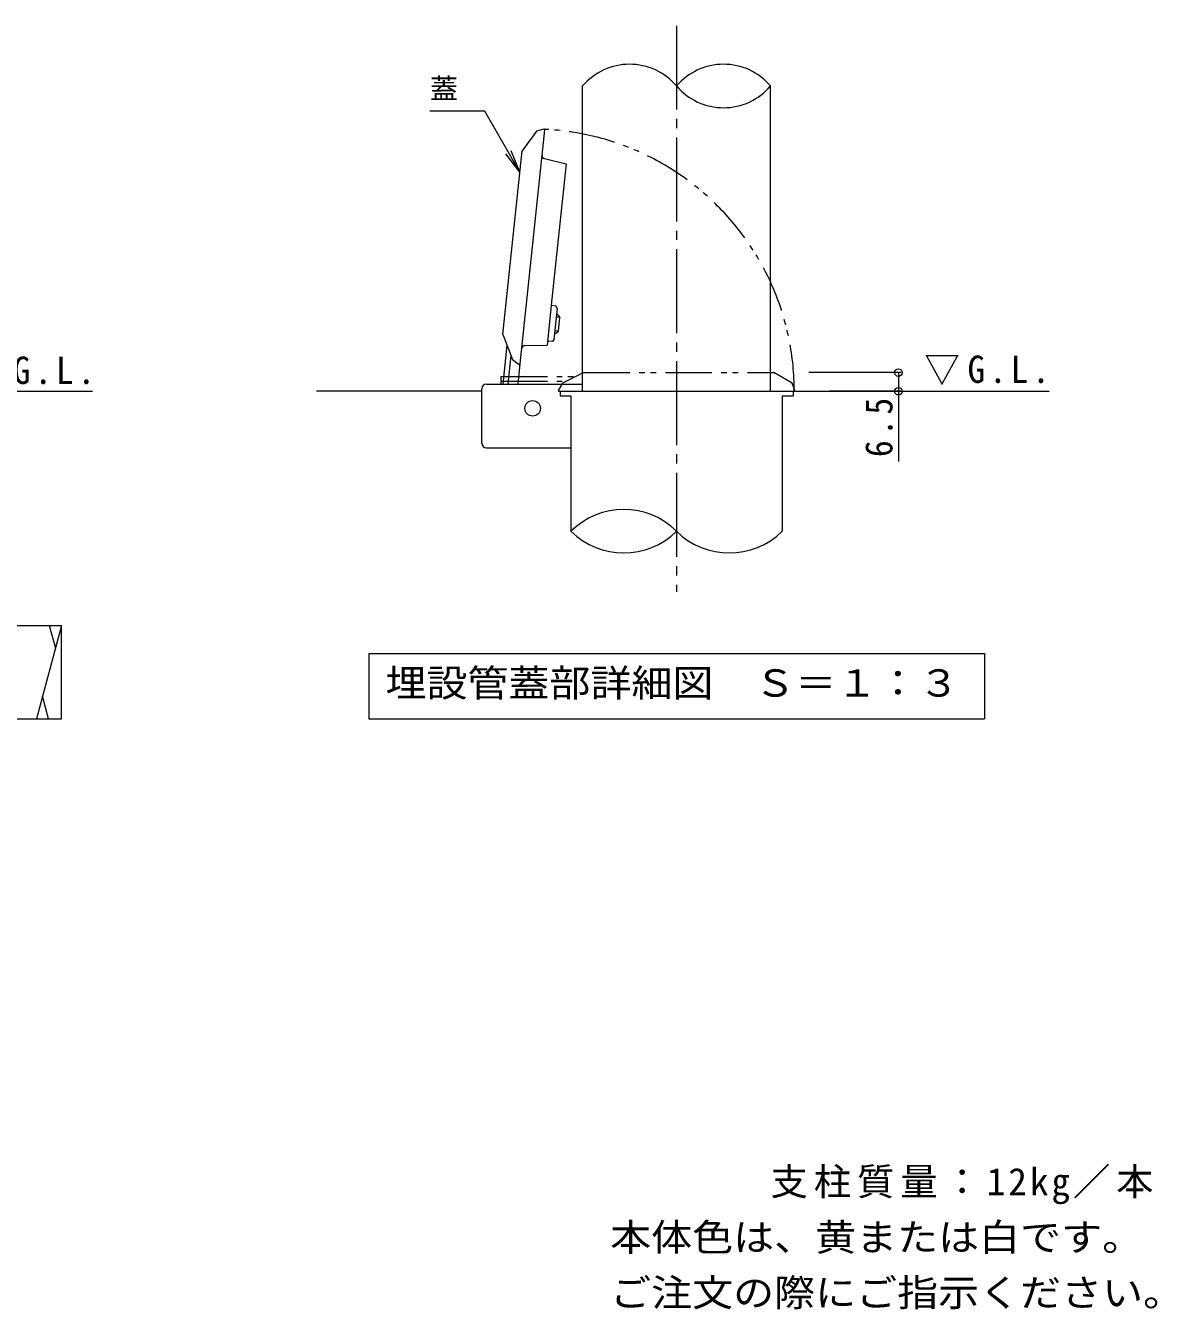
# Model space of a CAD drawing. Units: millimetres, scale not verified, with parts at other scales. Extents: x -1782 to 1780, y -1361 to 822.
# Drawn here: x 565 to 1780, y -1112 to 266 of the extents above; entities that cross this region are included whole.
import ezdxf
from ezdxf.enums import TextEntityAlignment as Align

# ---------------------------------------------------------------- set-up
doc = ezdxf.new("R2010")
doc.units = ezdxf.units.MM
doc.header["$LTSCALE"] = 10
doc.header["$PDMODE"] = 32
doc.header["$PDSIZE"] = 8
doc.linetypes.add('CHAIN2', pattern=[12, 9, -1, 1, -1])
doc.linetypes.add('DOUBLE_CHAIN1', pattern=[8.8, 5, -1, 0.6, -0.6, 0.6, -1])
for name, color, linetype, lineweight in [('C-5', 7, 'Continuous', 9), ('C-E', 6, 'Continuous', 5), ('D-0', 4, 'Continuous', 9), ('D-1', 3, 'Continuous', 9), ('D-4', 7, 'Continuous', 9), ('D-5', 7, 'Continuous', 9), ('D-6', 2, 'Continuous', 9), ('D-9', 7, 'Continuous', 9), ('D-B', 2, 'Continuous', 9), ('D-E', 4, 'Continuous', 9)]:
    doc.layers.add(name, color=color, linetype=linetype, lineweight=lineweight)
doc.layers.add('F-5_F-5ﾚｲﾔ', color=2, linetype='Continuous')
doc.styles.add('ＭＳ ゴシック', font='')
doc.styles.get('ＭＳ ゴシック').set_extended_font_data('MS Gothic')

msp = doc.modelspace()

# ---------------------------------------------------------------- linework, layer by layer
at = {"layer": 'C-E'}
for p, q in [((441.1, -126.53), (637, -126.53)), ((203.6, -378.03), (603.6, -378.03)), ((603.6, -378.03), (576.81, -478.03)), ((590.55, -378.03), (597.08, -402.38)), ((603.6, -478.03), (603.6, -378.03)), ((589.86, -478.03), (583.33, -453.68)), ((203.6, -478.03), (603.6, -478.03))]:
    msp.add_line(p, q, dxfattribs=at)
at = {"layer": 'D-0', "color": 7, "linetype": 'CHAIN2'}
msp.add_line((1263.92, 265.79), (1263.92, -341.9), dxfattribs=at)
at = {"layer": 'D-0'}
for p, q in [((1095.99, -97.21), (1122.41, 154.11)), ((1113.61, 152.67), (1098.24, 131.51)), ((1121.57, 154.83), (1113.61, 152.67)), ((1077.54, -65.51), (1098.24, 131.51)), ((1122.08, 123.09), (1145.39, 117.65)), ((1077.54, -65.51), (1081.48, -75.78)), ((1101.01, -77.41), (1124.93, -76.94)), ((1138.92, -126.53), (1138.92, -131.53)), ((1138.92, -126.53), (1388.17, -126.53)), ((1138.92, -131.53), (1150.58, -131.53)), ((1150.58, -131.53), (1150.58, -276.76)), ((1377.25, -131.53), (1388.92, -131.53)), ((1377.25, -131.53), (1377.25, -276.76)), ((1388.92, -126.53), (1388.92, -131.53)), ((1388.92, -126.53), (1388.92, -131.53))]:
    msp.add_line(p, q, dxfattribs=at)
at = {"layer": 'D-0', "linetype": 'DOUBLE_CHAIN1'}
for p, q in [((1163.9, -106.53), (1157.36, -109.86)), ((1163.9, -106.53), (1368.15, -106.53)), ((1137.56, -126.53), (1390.27, -126.53))]:
    msp.add_line(p, q, dxfattribs=at)
at = {"layer": 'D-0'}
msp.add_lwpolyline([(1145.39, 117.65), (1129.41, -34.32), (1129.39, -34.51)], dxfattribs=at)
at = {"layer": 'D-0', "linetype": 'DOUBLE_CHAIN1'}
for points in [[(1157.36, -109.86), (1141.53, -117.93), (1136.94, -125.62)], [(1390.9, -125.62), (1387.91, -117.93), (1368.15, -106.53)]]:
    msp.add_lwpolyline(points, dxfattribs=at)
at = {"layer": 'D-0'}
for centre, radius, start, end in [((1121.74, 154.18), 0.667, 354, 105.20602), ((1122.84, 126.33), 3.33, 174, 256.87498), ((1101.07, -80.75), 3.33, 91.12502, 174), ((1095.33, -97.14), 0.667, 242.79398, 354), ((1137.56, -125.86), 0.667, 158.79398, 270), ((1207.25, -333.9), 80.48, 45.23975, 134.76025), ((1207.25, -219.62), 80.48, 225.23975, 314.76025), ((1320.58, -219.62), 80.48, 225.23975, 314.76025)]:
    msp.add_arc(centre, radius, start, end, dxfattribs=at)
at = {"layer": 'D-0', "linetype": 'DOUBLE_CHAIN1'}
for centre, radius, start, end in [((1108.93, -126.53), 281.35, 0, 87.23974), ((1390.27, -125.86), 0.667, 270, 21.20602)]:
    msp.add_arc(centre, radius, start, end, dxfattribs=at)
at = {"layer": 'D-1'}
for p, q in [((1163.08, -126.53), (1163.08, 201.06)), ((1364.75, -126.53), (1364.75, 201.06)), ((1054.75, -182.19), (1054.75, -123.86)), ((1059.75, -118.86), (1163.08, -118.86)), ((1059.75, -187.19), (1150.58, -187.19))]:
    msp.add_line(p, q, dxfattribs=at)
at = {"layer": 'D-1', "color": 4}
for p, q in [((1129.39, -34.51), (1124.93, -76.94)), ((1081.48, -75.78), (1087.86, -92.37)), ((1087.86, -92.37), (1095.02, -97.73))]:
    msp.add_line(p, q, dxfattribs=at)
at = {"layer": 'D-1'}
for centre, radius, start, end in [((1213.5, 158.26), 66.14, 40.32968, 139.67032), ((1314.33, 158.26), 66.14, 40.32968, 139.67032), ((1314.33, 243.86), 66.14, 220.32968, 319.67032), ((1059.75, -123.86), 5, 90, 180), ((1059.75, -182.19), 5, 180, 270)]:
    msp.add_arc(centre, radius, start, end, dxfattribs=at)
at = {"layer": 'D-4'}
for p, q in [((1505.04, -106.53), (1405.99, -106.53)), ((1502.04, -106.53), (1502.04, -201.76)), ((1505.04, -126.53), (1428.11, -126.53))]:
    msp.add_line(p, q, dxfattribs=at)
for p in [(1502.04, -106.53), (1502.04, -126.53)]:
    msp.add_point(p, dxfattribs=at)
at = {"layer": 'D-5'}
for p, q in [((1058, 174.02), (999.19, 174.02)), ((1095.83, 108.5), (1058, 174.02)), ((1095.83, 108.5), (1080.61, 128.33)), ((1095.83, 108.5), (1086.26, 131.6)), ((933.42, -408.06), (1594.42, -408.06)), ((933.42, -408.06), (933.42, -478.06)), ((1594.42, -408.06), (1594.42, -478.06)), ((933.42, -478.06), (1594.42, -478.06))]:
    msp.add_line(p, q, dxfattribs=at)
at = {"layer": 'D-6'}
for p, q in [((1138.77, -47.39), (1134.79, -46.97)), ((1136.39, -44.46), (1135.07, -44.32)), ((1136.39, -44.46), (1138.77, -47.39)), ((1137.23, -61.98), (1138.77, -47.39)), ((1134.3, -64.35), (1132.98, -64.21)), ((1137.23, -61.98), (1133.25, -61.56)), ((1134.3, -64.35), (1137.23, -61.98)), ((1077.63, -118.86), (1082.01, -77.15))]:
    msp.add_line(p, q, dxfattribs=at)
at = {"layer": 'D-6', "linetype": 'DOUBLE_CHAIN1'}
for q in [(1156.05, -110.53), (1075.22, -118.86)]:
    msp.add_line((1075.22, -110.53), q, dxfattribs=at)
at = {"layer": 'D-6', "color": 6, "lineweight": 5}
for p, q in [((1054.75, -126.53), (877.33, -126.53)), ((1388.17, -126.53), (1663.93, -126.53))]:
    msp.add_line(p, q, dxfattribs=at)
at = {"layer": 'D-9'}
for p, q in [((1082.99, -118.86), (1086.22, -88.11)), ((1093.71, -118.86), (1095.99, -97.21))]:
    msp.add_line(p, q, dxfattribs=at)
at = {"layer": 'D-9', "linetype": 'DOUBLE_CHAIN1'}
msp.add_line((1075.22, -115.86), (1145.6, -115.86), dxfattribs=at)
at = {"layer": 'D-B'}
for p, q in [((1134.59, -35.06), (1129.39, -34.51)), ((1135.76, -37.69), (1132.28, -70.84)), ((1135.76, -37.69), (1134.59, -35.06)), ((1130.58, -73.18), (1125.39, -72.63)), ((1132.28, -70.84), (1130.58, -73.18))]:
    msp.add_line(p, q, dxfattribs=at)
at = {"layer": 'D-E'}
msp.add_circle((1109.42, -144.86), 8.33, dxfattribs=at)

# ---------------------------------------------------------------- texts
at = {"layer": 'C-5', "color": 2, "insert": (505.09, -121.3), "char_height": 29.33, "attachment_point": 7, "style": 'ＭＳ ゴシック'}
msp.add_mtext('\\T1.22;\\W0.95;▽G.L.', dxfattribs=at)
at = {"layer": 'D-4', "color": 2, "insert": (1529.87, -120.19), "char_height": 29.33, "attachment_point": 7, "style": 'ＭＳ ゴシック'}
msp.add_mtext('\\T1.22;\\W0.95;▽G.L.', dxfattribs=at)
at = {"layer": 'D-4', "color": 2, "insert": (1496.13, -197.16), "char_height": 29.33, "attachment_point": 7, "rotation": 90, "style": 'ＭＳ ゴシック'}
msp.add_mtext('\\T1.27;\\W0.9;6.5', dxfattribs=at)
at = {"layer": 'D-5', "style": 'ＭＳ ゴシック'}
msp.add_text('蓋', height=21.99, dxfattribs=at).set_placement((999.19, 180.69), align=Align.BOTTOM_LEFT)
at = {"layer": 'D-5', "color": 2, "style": 'ＭＳ ゴシック', "width": 1.1}
msp.add_text('埋設管蓋部詳細図\u3000Ｓ＝１：３', height=29.33, dxfattribs=at).set_placement((951.42, -463.06), align=Align.BOTTOM_LEFT)
at = {"layer": 'F-5_F-5ﾚｲﾔ', "style": 'ＭＳ ゴシック', "width": 1.1}
for s, p in [('本体色は、黄または白です。', (1192.64, -1057.84)), ('ご注文の際にご指示ください。', (1192.64, -1117.31))]:
    msp.add_text(s, height=29.33, dxfattribs=at).set_placement(p, align=Align.BOTTOM_LEFT)
at = {"layer": 'F-5_F-5ﾚｲﾔ', "insert": (1364.84, -999.01), "char_height": 29.33, "attachment_point": 7, "style": 'ＭＳ ゴシック'}
msp.add_mtext('\\T1.16;支柱質量：12kg／本', dxfattribs=at)

doc.saveas('drawing.dxf')
